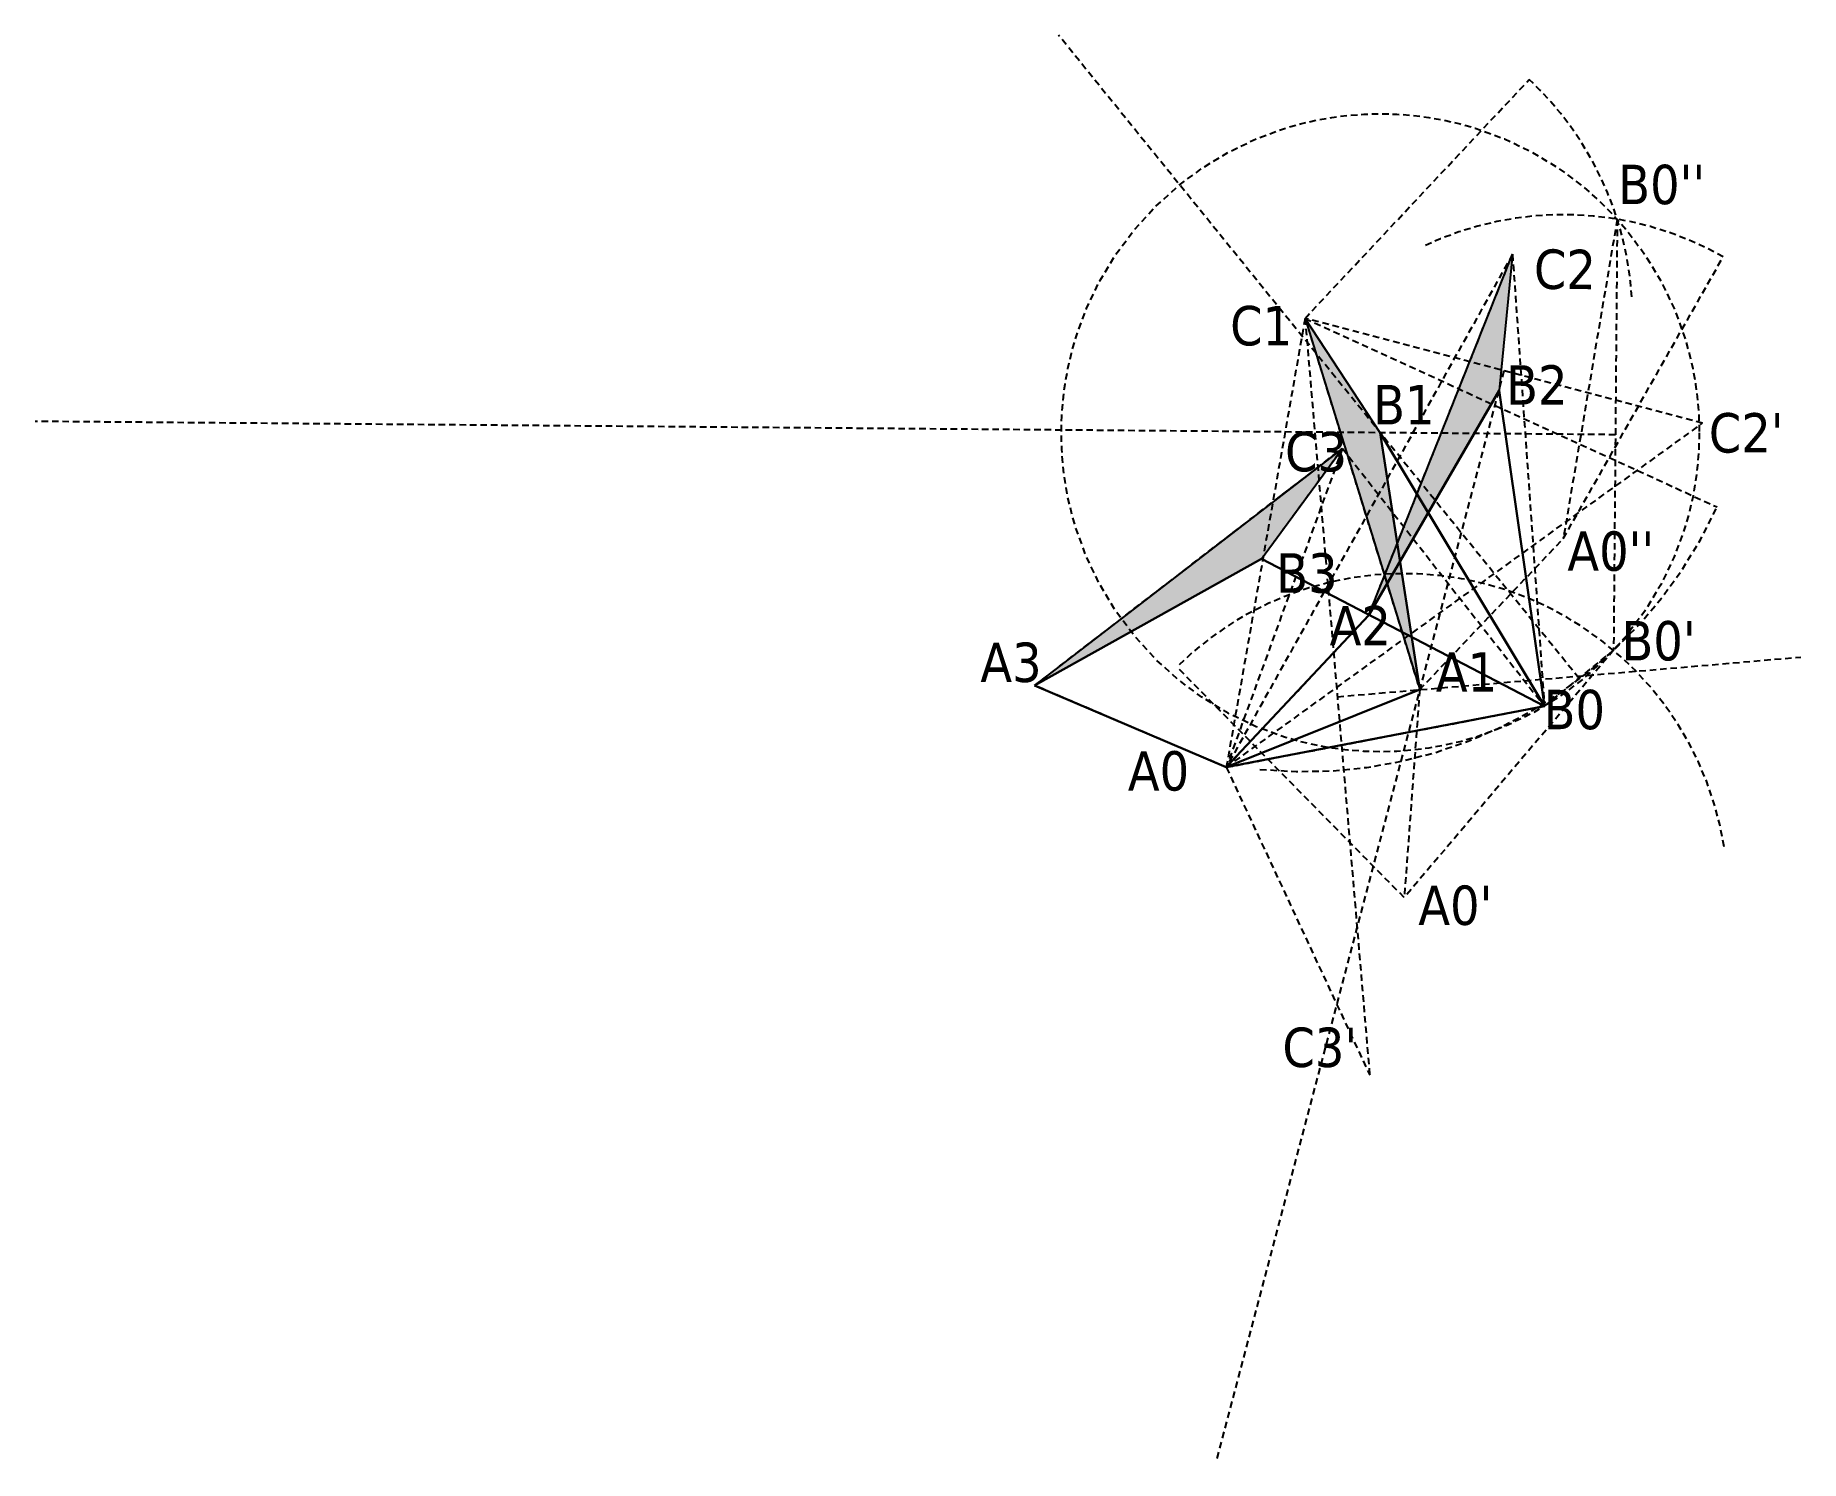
# Model space of a CAD drawing. Header units: millimetres. Extents: x -30.3 to 14.6, y -17.6 to 18.6.
import ezdxf

# ---------------------------------------------------------------- set-up
doc = ezdxf.new("R2010")
doc.units = ezdxf.units.MM
doc.linetypes.add('DASHED', pattern=[0.2067, 0.1654, -0.0413])
doc.layers.get('0').update_dxf_attribs({"linetype": 'DASHED', "lineweight": 5})
doc.layers.add('圖層1', color=7, linetype='Continuous')
doc.layers.add('圖層2', color=30, linetype='Continuous', lineweight=30)
doc.styles.add('Sketch Text (ANSI) - 3DA', font='tahoma.ttf')

msp = doc.modelspace()

# ---------------------------------------------------------------- hatches: boundary and pattern name
at = {"layer": '圖層1'}
h = msp.add_hatch(color=256, dxfattribs=at)
h.dxf.hatch_style = 1
h.paths.add_polyline_path([(7.27, 13.03), (3.618, 3.863), (6.935, 9.57)])
at = {"layer": '圖層1', "true_color": 0xcd2027}
h = msp.add_hatch(color=242, dxfattribs=at)
h.dxf.hatch_style = 1
h.paths.add_polyline_path([(3.912, 8.496), (2, 11.4), (4.018, 4.866), (4.343, 5.682)])
h.paths.add_polyline_path([(4.412, 5.229), (4.082, 4.66), (4.912, 1.972)])
at = {"layer": '圖層1', "true_color": 0x136734}
h = msp.add_hatch(color=116, dxfattribs=at)
h.dxf.hatch_style = 1
h.paths.add_polyline_path([(2.95, 8.1), (-4.868, 2.079), (0.897, 5.295)])

# ---------------------------------------------------------------- linework, layer by layer
at = {"color": 190, "linetype": 'DASHED', "lineweight": 25, "true_color": 0x8018ff}
for p, q in [((8.958, 2.261), (-4.258, 18.589)), ((2, 11.4), (7.695, 17.465)), ((9.929, 13.92), (8.56, 5.807)), ((9.929, 13.92), (9.837, 2.972)), ((7.27, 13.03), (0, 0)), ((3.618, 3.863), (7.27, 13.03)), ((7.27, 13.03), (8.08, 1.55)), ((8.56, 5.807), (12.619, 12.963)), ((2, 11.4), (0, 0)), ((12.096, 8.737), (2, 11.4)), ((2, 11.4), (3.642, -7.814)), ((2, 11.4), (4.912, 1.972)), ((2, 11.4), (12.465, 6.612)), ((7.048, 10.068), (-0.253, -17.608)), ((9.883, 8.446), (-30.25, 8.784)), ((0, 0), (12.096, 8.737)), ((-4.868, 2.079), (2.95, 8.1)), ((2.95, 8.1), (0, 0)), ((2.95, 8.1), (8.08, 1.55)), ((4.912, 1.972), (8.56, 5.807)), ((0, 0), (3.618, 3.863)), ((2.821, 1.793), (14.59, 2.799)), ((9.837, 2.972), (4.52, -3.307)), ((8.08, 1.55), (9.837, 2.972)), ((4.52, -3.307), (-1.256, 2.552)), ((0, 0), (-4.868, 2.079)), ((4.912, 1.972), (0, 0)), ((4.912, 1.972), (4.52, -3.307)), ((0, 0), (8.08, 1.55)), ((0, 0), (3.642, -7.814))]:
    msp.add_line(p, q, dxfattribs=at)
for p, q in [((6.935, 9.57), (8.08, 1.55)), ((0.897, 5.295), (8.08, 1.55)), ((3.618, 3.863), (0, 0)), ((0, 0), (-4.868, 2.079))]:
    msp.add_line(p, q)
for points in [[(3.618, 3.863), (6.935, 9.57), (7.27, 13.03)], [(4.912, 1.972), (3.912, 8.496), (2, 11.4)], [(-4.868, 2.079), (0.897, 5.295), (2.95, 8.1)], [(0, 0), (8.08, 1.55), (3.912, 8.496), (4.912, 1.972)]]:
    msp.add_lwpolyline(points, close=True)
msp.add_circle((3.912, 8.496), 8.101, dxfattribs=at)
for centre, radius, start, end in [((2, 11.4), 8.32, 3.7585, 46.7984), ((8.56, 5.807), 8.227, 60.4331, 115.8065), ((2, 11.4), 11.509, 264.2957, 335.4154), ((4.52, -3.307), 8.227, 9.0335, 134.5943)]:
    msp.add_arc(centre, radius, start, end, dxfattribs=at)
at = {"layer": '圖層1'}
for p, q in [((3.618, 3.863), (7.27, 13.03)), ((7.27, 13.03), (6.935, 9.57)), ((2, 11.4), (4.912, 1.972)), ((3.912, 8.496), (2, 11.4)), ((6.935, 9.57), (3.618, 3.863)), ((2.95, 8.1), (-4.868, 2.079)), ((0.897, 5.295), (2.95, 8.1)), ((4.912, 1.972), (3.912, 8.496)), ((-4.868, 2.079), (0.897, 5.295))]:
    msp.add_line(p, q, dxfattribs=at)
at = {"layer": '圖層2'}
for p, q in [((3.618, 3.863), (6.935, 9.57)), ((6.935, 9.57), (8.08, 1.55)), ((3.912, 8.496), (4.912, 1.972)), ((3.912, 8.496), (8.08, 1.55)), ((-4.868, 2.079), (0.897, 5.295)), ((0.897, 5.295), (8.08, 1.55)), ((3.618, 3.863), (0, 0)), ((0, 0), (-4.868, 2.079)), ((4.912, 1.972), (0, 0)), ((8.08, 1.55), (0, 0))]:
    msp.add_line(p, q, dxfattribs=at)

# ---------------------------------------------------------------- texts
at = {"color": 7, "char_height": 1, "attachment_point": 1, "style": 'Sketch Text (ANSI) - 3DA'}
for s, insert in [("\\fTahoma|b0|i0;{\\H1.0000;B0''}", (9.955, 15.302)), ('\\fTahoma|b0|i0;{\\H1.0000;C1}', (0.099, 11.716)), ('\\fTahoma|b0|i0;{\\H1.0000;B2}', (7.108, 10.211)), ('\\fTahoma|b0|i0;{\\H1.0000;B1}', (3.73, 9.709)), ("\\fTahoma|b0|i0;{\\H1.0000;C2'}", (12.257, 8.995)), ('\\fTahoma|b0|i0;{\\H1.0000;C3}', (1.494, 8.517)), ("\\fTahoma|b0|i0;{\\H1.0000;A0''}", (8.663, 5.992)), ('\\fTahoma|b0|i0;{\\H1.0000;B3}', (1.269, 5.436)), ('\\fTahoma|b0|i0;{\\H1.0000;A2}', (2.624, 4.1)), ("\\fTahoma|b0|i0;{\\H1.0000;B0'}", (10.037, 3.715)), ('\\fTahoma|b0|i0;{\\H1.0000;A3}', (-6.247, 3.167)), ('\\fTahoma|b0|i0;{\\H1.0000;A1}', (5.323, 2.922)), ('\\fTahoma|b0|i0;{\\H1.0000;B0}', (8.06, 1.968)), ('\\fTahoma|b0|i0;{\\H1.0000;A0}', (-2.5, 0.41)), ("\\fTahoma|b0|i0;{\\H1.0000;A0'}", (4.877, -3.002)), ("\\fTahoma|b0|i0;{\\H1.0000;C3'}", (1.426, -6.61))]:
    msp.add_mtext(s, dxfattribs=dict(at, insert=insert))
at = {"color": 7, "insert": (7.819, 13.154), "char_height": 1, "attachment_point": 1, "rotation": 359.5175, "style": 'Sketch Text (ANSI) - 3DA'}
msp.add_mtext('\\fTahoma|b0|i0;{\\H1.0000;C2}', dxfattribs=at)

doc.saveas('drawing.dxf')
